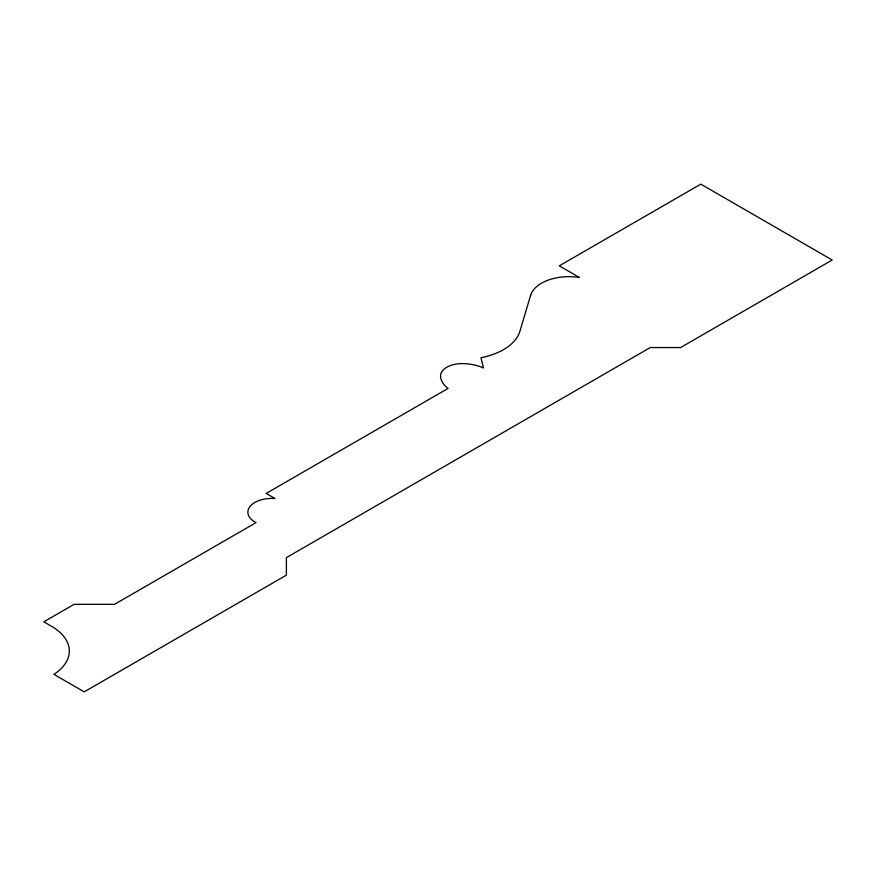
<?xml version="1.0" encoding="UTF-8"?>
<svg xmlns="http://www.w3.org/2000/svg" width="876" height="876" viewBox="0 0 876 876"><rect width="100%" height="100%" fill="white"/><g stroke="black" fill="none" stroke-linecap="round" stroke-linejoin="round"><path stroke-width="1.31" d="M530.648 295.267L519.873 331.38A58.867 33.989 0 0 1 480.957 357.758L483.486 367.975A36.015 20.794 0 0 0 462.856 363.606A21.44 12.384 0 0 0 440.551 376.494A36.015 20.794 0 0 0 448.107 388.397L266.173 493.44L274.987 498.532A23.915 13.808 0 0 0 249.999 506.503A23.915 13.808 0 0 0 256.066 522.622L114.559 604.32L74.121 604.32L43.8 621.818L51.377 626.198A60.586 34.985 0 0 1 53.907 674.345L84.227 691.854L286.386 575.138L286.386 557.629L650.266 347.553L680.586 347.553L832.2 260.019L700.8 184.146L559.293 265.844L579.507 277.517A38.807 22.404 0 0 0 530.648 295.267"/></g></svg>
